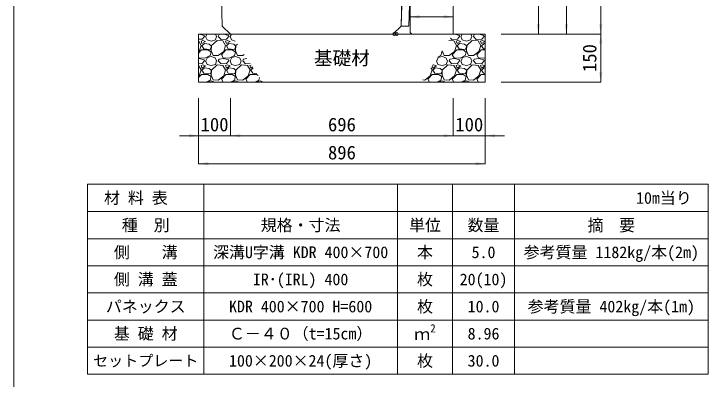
# Model space of a CAD drawing. Units: millimetres at full size. Extents: x 172874 to 217143, y 854931 to 903297.
# Drawn here: x 205143 to 207312, y 866646 to 867786 of the extents above; entities that cross this region are included whole.
import ezdxf
from ezdxf.enums import TextEntityAlignment as Align

# ---------------------------------------------------------------- set-up
doc = ezdxf.new("R2010")
doc.units = ezdxf.units.MM
doc.header["$LTSCALE"] = 20
doc.header["$PDMODE"] = 32
doc.header["$PDSIZE"] = 10
for name, color, linetype, lineweight in [('Defpoints_3', 8, 'Continuous', 0), ('セットプレート', 3, 'Continuous', 13), ('パネックスKDR', 2, 'Continuous', 13), ('図枠', 5, 'Continuous', 13), ('基礎材', 7, 'Continuous', 15), ('寸法・材料表', 7, 'Continuous', 13), ('寸法線', 7, 'Continuous', 13), ('本体', 2, 'Continuous', 13), ('補助線', 8, 'Continuous', 13), ('ﾊｯﾁﾝｸﾞ', 7, 'Continuous', 5)]:
    doc.layers.add(name, color=color, linetype=linetype, lineweight=lineweight)
doc.styles.add('ＭＳ ゴシック', font='')
doc.styles.add('ＭＳ Ｐゴシック', font='')
doc.styles.get('ＭＳ ゴシック').set_extended_font_data('MS Gothic')
doc.styles.get('ＭＳ Ｐゴシック').set_extended_font_data('MS PGothic')

# ---------------------------------------------------------------- blocks, each defined once
blk = doc.blocks.new('filled_arrow')
at = {"color": 0, "linetype": 'Continuous', "lineweight": -2}
blk.add_solid([(7.5, 1.25), (0, 0), (7.5, -1.25)], dxfattribs=at)

msp = doc.modelspace()

# ---------------------------------------------------------------- linework, layer by layer
at = {"layer": 'Defpoints_3'}
for p, q in [((205373.45, 867254.4), (207312.35, 867254.4)), ((205373.45, 867254.4), (205373.45, 867169.22)), ((205736.45, 867254.4), (205736.45, 867169.22)), ((206341.45, 867254.4), (206341.45, 867169.22)), ((206513.75, 867254.4), (206513.75, 867169.22)), ((206707.35, 867254.4), (206707.35, 867169.22)), ((207312.35, 867254.4), (207312.35, 867169.22))]:
    msp.add_line(p, q, dxfattribs=at)
at = {"layer": 'セットプレート'}
msp.add_lwpolyline([(206352.87, 867748.51), (206376.86, 867747.75), (206380.02, 867847.7), (206356.03, 867848.46)], close=True, dxfattribs=at)
at = {"layer": 'パネックスKDR'}
for p, q in [((206516.06, 869263.52), (206516.06, 867723.52)), ((206381.06, 868318.52), (206381.06, 867728.52)), ((206381.06, 867728.52), (206386.06, 867723.52)), ((206386.06, 867723.52), (206516.06, 867723.52))]:
    msp.add_line(p, q, dxfattribs=at)
at = {"layer": '図枠'}
msp.add_line((205142.9, 874031.02), (205142.9, 855531.02), dxfattribs=at)
at = {"layer": '基礎材'}
for p, q in [((205720.04, 867723.52), (206616.06, 867723.52)), ((205720.04, 867723.52), (205720.04, 867573.52)), ((206616.06, 867723.52), (206616.06, 867573.52)), ((205720.04, 867573.52), (206616.06, 867573.52))]:
    msp.add_line(p, q, dxfattribs=at)
at = {"layer": '寸法・材料表'}
for p, q in [((205373.45, 867169.22), (207312.35, 867169.22)), ((205373.45, 867169.22), (205373.45, 866661.02)), ((205736.45, 867169.22), (205736.45, 866661.02)), ((206341.45, 867169.22), (206341.45, 866661.02)), ((206513.75, 867169.22), (206513.75, 866661.02)), ((206707.35, 867169.22), (206707.35, 866661.02)), ((207312.35, 867169.22), (207312.35, 866661.02)), ((205373.45, 867084.52), (207312.35, 867084.52)), ((205373.45, 866999.82), (207312.35, 866999.82)), ((205373.45, 866915.12), (207312.35, 866915.12)), ((205373.45, 866830.42), (207312.35, 866830.42)), ((205373.45, 866745.72), (207312.35, 866745.72)), ((205373.45, 866661.02), (207312.35, 866661.02))]:
    msp.add_line(p, q, dxfattribs=at)
at = {"layer": '寸法線'}
for p, q in [((206976.9, 867723.52), (206976.9, 869263.52)), ((206869.4, 868663.52), (206869.4, 867723.52)), ((206781.9, 868318.52), (206781.9, 867723.52)), ((206381.06, 867777.52), (206516.06, 867777.52)), ((206381.06, 867748.52), (206381.06, 867777.52)), ((206516.06, 867748.52), (206516.06, 867777.52)), ((206666.06, 867723.52), (206976.9, 867723.52)), ((206666.06, 867723.52), (206869.4, 867723.52)), ((206666.06, 867723.52), (206781.9, 867723.52)), ((206666.06, 867723.52), (206976.9, 867723.52)), ((206976.9, 867723.52), (206976.9, 867573.52)), ((206666.06, 867573.52), (206976.9, 867573.52)), ((205720.04, 867523.52), (205720.04, 867406.08)), ((205720.04, 867523.52), (205720.04, 867318.58)), ((205820.04, 867523.52), (205820.04, 867406.08)), ((205820.04, 867523.52), (205820.04, 867406.08)), ((206516.06, 867523.52), (206516.06, 867406.08)), ((206516.06, 867523.52), (206516.06, 867406.08)), ((206616.06, 867523.52), (206616.06, 867406.08)), ((206616.06, 867523.52), (206616.06, 867318.58)), ((205660.04, 867406.08), (205880.04, 867406.08)), ((205820.04, 867406.08), (206516.06, 867406.08)), ((206456.06, 867406.08), (206676.06, 867406.08)), ((206616.06, 867318.58), (205720.04, 867318.58))]:
    msp.add_line(p, q, dxfattribs=at)
at = {"layer": '本体'}
for p, q in [((205776.06, 868323.52), (205794.25, 867748.51)), ((206371.06, 868323.52), (206352.87, 867748.51)), ((205794.25, 867748.51), (205820.04, 867723.52)), ((206327.08, 867723.52), (206352.87, 867748.51)), ((205820.04, 867723.52), (206327.08, 867723.52))]:
    msp.add_line(p, q, dxfattribs=at)
at = {"layer": '補助線'}
for p in [(206332.06, 867723.52), (206339.06, 867723.52), (206339.06, 867723.52)]:
    msp.add_point(p, dxfattribs=at)
at = {"layer": 'ﾊｯﾁﾝｸﾞ'}
for p, q in [((205722.34, 867723.29), (205720.04, 867723.05)), ((205737.58, 867719.48), (205722.34, 867723.29)), ((205738.35, 867715.67), (205731.49, 867708.05)), ((205738.35, 867715.67), (205737.58, 867719.48)), ((205742.16, 867715.67), (205746.73, 867705)), ((205742.92, 867715.67), (205746.28, 867723.52)), ((205772.64, 867705), (205776.45, 867715.67)), ((205772.82, 867723.52), (205776.45, 867715.67)), ((205781.78, 867715.67), (205784.07, 867721.77)), ((205790.16, 867706.53), (205781.78, 867715.67)), ((205798.54, 867723.29), (205784.07, 867721.77)), ((205813.78, 867719.48), (205798.54, 867723.29)), ((205814.55, 867715.67), (205807.69, 867708.05)), ((205814.55, 867715.67), (205813.78, 867719.48)), ((205818.36, 867715.67), (205822.93, 867705)), ((205819.12, 867715.67), (205821.53, 867721.29)), ((206519.85, 867723.29), (206515.61, 867722.85)), ((206535.09, 867719.48), (206519.85, 867723.29)), ((206535.85, 867715.67), (206528.99, 867708.05)), ((206535.85, 867715.67), (206535.09, 867719.48)), ((206539.66, 867715.67), (206544.23, 867705)), ((206540.42, 867715.67), (206543.78, 867723.52)), ((206570.14, 867705), (206573.95, 867715.67)), ((206570.33, 867723.52), (206573.95, 867715.67)), ((206579.28, 867715.67), (206581.57, 867721.77)), ((206587.67, 867706.53), (206579.28, 867715.67)), ((206596.05, 867723.29), (206581.57, 867721.77)), ((206611.29, 867719.48), (206596.05, 867723.29)), ((206612.05, 867715.67), (206605.19, 867708.05)), ((206612.05, 867715.67), (206611.29, 867719.48)), ((206615.86, 867715.67), (206616.06, 867715.2)), ((205731.49, 867708.05), (205720.04, 867707.06)), ((205720.06, 867701.96), (205720.04, 867701.96)), ((205728.44, 867688.24), (205720.06, 867701.96)), ((205733.01, 867703.48), (205727.68, 867701.19)), ((205727.68, 867701.19), (205730.73, 867693.57)), ((205730.73, 867693.57), (205742.16, 867700.43)), ((205738.35, 867694.34), (205730.73, 867686.72)), ((205742.16, 867700.43), (205733.01, 867703.48)), ((205753.59, 867692.05), (205738.35, 867694.34)), ((205746.73, 867705), (205759.68, 867701.19)), ((205759.68, 867701.19), (205772.64, 867705)), ((205777.97, 867703.48), (205760.44, 867687.48)), ((205796.26, 867701.96), (205777.97, 867703.48)), ((205807.69, 867708.05), (205790.16, 867706.53)), ((205804.64, 867688.24), (205796.26, 867701.96)), ((205809.21, 867703.48), (205803.88, 867701.19)), ((205803.88, 867701.19), (205806.93, 867693.57)), ((205806.93, 867693.57), (205818.36, 867700.43)), ((205814.55, 867694.34), (205806.93, 867686.72)), ((205818.36, 867700.43), (205809.21, 867703.48)), ((205829.79, 867692.05), (205814.55, 867694.34)), ((205822.93, 867705), (205834.69, 867701.54)), ((206517.56, 867701.96), (206502.52, 867703.21)), ((206511.47, 867706.53), (206507.57, 867710.78)), ((206528.99, 867708.05), (206511.47, 867706.53)), ((206525.94, 867688.24), (206517.56, 867701.96)), ((206530.52, 867703.48), (206525.18, 867701.19)), ((206525.18, 867701.19), (206528.23, 867693.57)), ((206528.23, 867693.57), (206539.66, 867700.43)), ((206535.85, 867694.34), (206528.23, 867686.72)), ((206539.66, 867700.43), (206530.52, 867703.48)), ((206551.09, 867692.05), (206535.85, 867694.34)), ((206544.23, 867705), (206557.19, 867701.19)), ((206557.19, 867701.19), (206570.14, 867705)), ((206575.47, 867703.48), (206557.95, 867687.48)), ((206593.76, 867701.96), (206575.47, 867703.48)), ((206605.19, 867708.05), (206587.67, 867706.53)), ((206602.14, 867688.24), (206593.76, 867701.96)), ((206606.72, 867703.48), (206601.38, 867701.19)), ((206601.38, 867701.19), (206604.43, 867693.57)), ((206604.43, 867693.57), (206615.86, 867700.43)), ((206612.05, 867694.34), (206604.43, 867686.72)), ((206615.86, 867700.43), (206606.72, 867703.48)), ((206616.07, 867693.73), (206612.05, 867694.34)), ((205720.04, 867663.58), (205729.2, 867673.76)), ((205722.34, 867669.19), (205728.44, 867688.24)), ((205729.2, 867673.76), (205749.01, 867673.76)), ((205730.73, 867686.72), (205736.82, 867677.57)), ((205736.82, 867677.57), (205755.87, 867675.29)), ((205749.01, 867673.76), (205758.92, 867666.9)), ((205759.68, 867686.72), (205753.59, 867692.05)), ((205755.87, 867675.29), (205759.68, 867682.14)), ((205760.44, 867687.48), (205759.68, 867671.48)), ((205759.68, 867682.14), (205759.68, 867686.72)), ((205791.69, 867658.52), (205805.4, 867673.76)), ((205798.54, 867669.19), (205804.64, 867688.24)), ((205805.4, 867673.76), (205825.21, 867673.76)), ((205806.93, 867686.72), (205813.02, 867677.57)), ((205813.02, 867677.57), (205832.07, 867675.29)), ((205825.21, 867673.76), (205835.12, 867666.9)), ((205835.88, 867686.72), (205829.79, 867692.05)), ((205832.07, 867675.29), (205835.88, 867682.14)), ((205836.64, 867687.48), (205835.88, 867671.48)), ((205835.88, 867682.14), (205835.88, 867686.72)), ((205841.26, 867691.69), (205836.64, 867687.48)), ((206512.99, 867658.52), (206526.71, 867673.76)), ((206519.85, 867669.19), (206525.94, 867688.24)), ((206526.71, 867673.76), (206546.52, 867673.76)), ((206528.23, 867686.72), (206534.33, 867677.57)), ((206534.33, 867677.57), (206553.38, 867675.29)), ((206546.52, 867673.76), (206556.42, 867666.9)), ((206557.19, 867686.72), (206551.09, 867692.05)), ((206553.38, 867675.29), (206557.19, 867682.14)), ((206557.95, 867687.48), (206557.19, 867671.48)), ((206557.19, 867682.14), (206557.19, 867686.72)), ((206589.19, 867658.52), (206602.91, 867673.76)), ((206596.05, 867669.19), (206602.14, 867688.24)), ((206602.91, 867673.76), (206616.08, 867673.76)), ((206604.43, 867686.72), (206610.53, 867677.57)), ((206610.53, 867677.57), (206616.08, 867676.91)), ((205720.04, 867667.41), (205722.34, 867669.19)), ((205720.82, 867649.38), (205720.04, 867650.71)), ((205755.87, 867656.24), (205739.87, 867647.85)), ((205742.92, 867639.47), (205747.49, 867650.14)), ((205747.49, 867650.14), (205759.68, 867653.95)), ((205758.92, 867666.9), (205755.87, 867656.24)), ((205759.68, 867671.48), (205765.78, 867657)), ((205759.68, 867653.95), (205771.87, 867649.38)), ((205765.78, 867657), (205781.78, 867656.24)), ((205781.78, 867656.24), (205798.54, 867669.19)), ((205797.02, 867649.38), (205791.69, 867658.52)), ((205832.07, 867656.24), (205816.07, 867647.85)), ((205819.12, 867639.47), (205823.69, 867650.14)), ((205823.69, 867650.14), (205835.88, 867653.95)), ((205835.12, 867666.9), (205832.07, 867656.24)), ((205835.88, 867671.48), (205841.98, 867657)), ((205835.88, 867653.95), (205848.07, 867649.38)), ((205841.98, 867657), (205857.98, 867656.24)), ((205857.98, 867656.24), (205862.54, 867659.76)), ((206464.22, 867639.47), (206468.79, 867650.14)), ((206477.18, 867656.24), (206468, 867651.43)), ((206468.79, 867650.14), (206480.99, 867653.95)), ((206480.22, 867666.9), (206477.18, 867656.24)), ((206478.92, 867667.81), (206480.22, 867666.9)), ((206480.99, 867653.95), (206493.18, 867649.38)), ((206481.13, 867671.13), (206487.08, 867657)), ((206487.08, 867657), (206503.08, 867656.24)), ((206503.08, 867656.24), (206519.85, 867669.19)), ((206518.32, 867649.38), (206512.99, 867658.52)), ((206553.38, 867656.24), (206537.37, 867647.85)), ((206540.42, 867639.47), (206544.99, 867650.14)), ((206544.99, 867650.14), (206557.19, 867653.95)), ((206556.42, 867666.9), (206553.38, 867656.24)), ((206557.19, 867671.48), (206563.28, 867657)), ((206557.19, 867653.95), (206569.38, 867649.38)), ((206563.28, 867657), (206579.28, 867656.24)), ((206579.28, 867656.24), (206596.05, 867669.19)), ((206594.52, 867649.38), (206589.19, 867658.52)), ((205722.34, 867647.09), (205720.04, 867646.85)), ((205731.49, 867631.85), (205720.04, 867630.86)), ((205739.87, 867647.85), (205720.82, 867649.38)), ((205737.58, 867643.28), (205722.34, 867647.09)), ((205738.35, 867639.47), (205731.49, 867631.85)), ((205738.35, 867639.47), (205737.58, 867643.28)), ((205742.16, 867639.47), (205746.73, 867628.8)), ((205746.73, 867628.8), (205759.68, 867624.99)), ((205759.68, 867624.99), (205772.64, 867628.8)), ((205771.87, 867649.38), (205776.45, 867639.47)), ((205772.64, 867628.8), (205776.45, 867639.47)), ((205781.78, 867639.47), (205784.07, 867645.57)), ((205790.16, 867630.33), (205781.78, 867639.47)), ((205798.54, 867647.09), (205784.07, 867645.57)), ((205807.69, 867631.85), (205790.16, 867630.33)), ((205816.07, 867647.85), (205797.02, 867649.38)), ((205813.78, 867643.28), (205798.54, 867647.09)), ((205814.55, 867639.47), (205807.69, 867631.85)), ((205814.55, 867639.47), (205813.78, 867643.28)), ((205818.36, 867639.47), (205822.93, 867628.8)), ((205822.93, 867628.8), (205835.88, 867624.99)), ((205835.88, 867624.99), (205848.84, 867628.8)), ((205848.07, 867649.38), (205852.65, 867639.47)), ((205848.84, 867628.8), (205852.65, 867639.47)), ((205857.98, 867639.47), (205860.27, 867645.57)), ((205866.36, 867630.33), (205857.98, 867639.47)), ((205871.24, 867646.72), (205860.27, 867645.57)), ((205881.3, 867631.63), (205866.36, 867630.33)), ((206463.46, 867639.47), (206468.03, 867628.8)), ((206468.03, 867628.8), (206480.99, 867624.99)), ((206480.99, 867624.99), (206493.94, 867628.8)), ((206493.18, 867649.38), (206497.75, 867639.47)), ((206493.94, 867628.8), (206497.75, 867639.47)), ((206503.08, 867639.47), (206505.37, 867645.57)), ((206511.47, 867630.33), (206503.08, 867639.47)), ((206519.85, 867647.09), (206505.37, 867645.57)), ((206528.99, 867631.85), (206511.47, 867630.33)), ((206537.37, 867647.85), (206518.32, 867649.38)), ((206535.09, 867643.28), (206519.85, 867647.09)), ((206535.85, 867639.47), (206528.99, 867631.85)), ((206535.85, 867639.47), (206535.09, 867643.28)), ((206539.66, 867639.47), (206544.23, 867628.8)), ((206544.23, 867628.8), (206557.19, 867624.99)), ((206557.19, 867624.99), (206570.14, 867628.8)), ((206569.38, 867649.38), (206573.95, 867639.47)), ((206570.14, 867628.8), (206573.95, 867639.47)), ((206579.28, 867639.47), (206581.57, 867645.57)), ((206587.67, 867630.33), (206579.28, 867639.47)), ((206596.05, 867647.09), (206581.57, 867645.57)), ((206605.19, 867631.85), (206587.67, 867630.33)), ((206613.57, 867647.85), (206594.52, 867649.38)), ((206611.29, 867643.28), (206596.05, 867647.09)), ((206612.05, 867639.47), (206605.19, 867631.85)), ((206612.05, 867639.47), (206611.29, 867643.28)), ((206616.08, 867649.17), (206613.57, 867647.85)), ((206615.86, 867639.47), (206616.09, 867638.94)), ((205720.06, 867625.76), (205720.04, 867625.76)), ((205728.44, 867612.04), (205720.06, 867625.76)), ((205722.34, 867592.99), (205728.44, 867612.04)), ((205733.01, 867627.28), (205727.68, 867624.99)), ((205727.68, 867624.99), (205730.73, 867617.37)), ((205730.73, 867617.37), (205742.16, 867624.23)), ((205738.35, 867618.14), (205730.73, 867610.52)), ((205730.73, 867610.52), (205736.82, 867601.37)), ((205742.16, 867624.23), (205733.01, 867627.28)), ((205753.59, 867615.85), (205738.35, 867618.14)), ((205759.68, 867610.52), (205753.59, 867615.85)), ((205760.44, 867611.28), (205759.68, 867595.28)), ((205759.68, 867605.94), (205759.68, 867610.52)), ((205777.97, 867627.28), (205760.44, 867611.28)), ((205796.26, 867625.76), (205777.97, 867627.28)), ((205804.64, 867612.04), (205796.26, 867625.76)), ((205798.54, 867592.99), (205804.64, 867612.04)), ((205809.21, 867627.28), (205803.88, 867624.99)), ((205803.88, 867624.99), (205806.93, 867617.37)), ((205806.93, 867617.37), (205818.36, 867624.23)), ((205814.55, 867618.14), (205806.93, 867610.52)), ((205806.93, 867610.52), (205813.02, 867601.37)), ((205818.36, 867624.23), (205809.21, 867627.28)), ((205829.79, 867615.85), (205814.55, 867618.14)), ((205835.88, 867610.52), (205829.79, 867615.85)), ((205836.64, 867611.28), (205835.88, 867595.28)), ((205835.88, 867605.94), (205835.88, 867610.52)), ((205854.17, 867627.28), (205836.64, 867611.28)), ((205872.46, 867625.76), (205854.17, 867627.28)), ((205880.84, 867612.04), (205872.46, 867625.76)), ((205874.74, 867592.99), (205880.84, 867612.04)), ((205884.47, 867626.88), (205880.08, 867624.99)), ((205880.08, 867624.99), (205883.13, 867617.37)), ((205883.13, 867617.37), (205888.61, 867620.67)), ((205890.48, 867617.87), (205883.13, 867610.52)), ((205883.13, 867610.52), (205889.22, 867601.37)), ((206443.65, 867592.99), (206449.74, 867612.04)), ((206449.74, 867612.04), (206445.92, 867618.3)), ((206449.5, 867623.69), (206452.03, 867617.37)), ((206454.32, 867627.28), (206450.93, 867625.83)), ((206452.03, 867617.37), (206463.46, 867624.23)), ((206459.65, 867618.14), (206452.03, 867610.52)), ((206452.03, 867610.52), (206458.13, 867601.37)), ((206463.46, 867624.23), (206454.32, 867627.28)), ((206474.89, 867615.85), (206459.65, 867618.14)), ((206480.99, 867610.52), (206474.89, 867615.85)), ((206481.75, 867611.28), (206480.99, 867595.28)), ((206480.99, 867605.94), (206480.99, 867610.52)), ((206499.27, 867627.28), (206481.75, 867611.28)), ((206517.56, 867625.76), (206499.27, 867627.28)), ((206525.94, 867612.04), (206517.56, 867625.76)), ((206519.85, 867592.99), (206525.94, 867612.04)), ((206530.52, 867627.28), (206525.18, 867624.99)), ((206525.18, 867624.99), (206528.23, 867617.37)), ((206528.23, 867617.37), (206539.66, 867624.23)), ((206535.85, 867618.14), (206528.23, 867610.52)), ((206528.23, 867610.52), (206534.33, 867601.37)), ((206539.66, 867624.23), (206530.52, 867627.28)), ((206551.09, 867615.85), (206535.85, 867618.14)), ((206557.19, 867610.52), (206551.09, 867615.85)), ((206557.95, 867611.28), (206557.19, 867595.28)), ((206557.19, 867605.94), (206557.19, 867610.52)), ((206575.47, 867627.28), (206557.95, 867611.28)), ((206593.76, 867625.76), (206575.47, 867627.28)), ((206602.14, 867612.04), (206593.76, 867625.76)), ((206596.05, 867592.99), (206602.14, 867612.04)), ((206606.72, 867627.28), (206601.38, 867624.99)), ((206601.38, 867624.99), (206604.43, 867617.37)), ((206604.43, 867617.37), (206615.86, 867624.23)), ((206612.05, 867618.14), (206604.43, 867610.52)), ((206604.43, 867610.52), (206610.53, 867601.37)), ((206615.86, 867624.23), (206606.72, 867627.28)), ((206616.09, 867617.53), (206612.05, 867618.14)), ((205720.04, 867587.38), (205729.2, 867597.56)), ((205720.04, 867591.21), (205722.34, 867592.99)), ((205729.2, 867597.56), (205749.01, 867597.56)), ((205736.82, 867601.37), (205755.87, 867599.09)), ((205749.01, 867597.56), (205758.92, 867590.7)), ((205755.87, 867599.09), (205759.68, 867605.94)), ((205758.92, 867590.7), (205755.87, 867580.04)), ((205759.68, 867595.28), (205765.78, 867580.8)), ((205781.78, 867580.04), (205798.54, 867592.99)), ((205791.69, 867582.32), (205805.4, 867597.56)), ((205805.4, 867597.56), (205825.21, 867597.56)), ((205813.02, 867601.37), (205832.07, 867599.09)), ((205825.21, 867597.56), (205835.12, 867590.7)), ((205832.07, 867599.09), (205835.88, 867605.94)), ((205835.12, 867590.7), (205832.07, 867580.04)), ((205835.88, 867595.28), (205841.98, 867580.8)), ((205857.98, 867580.04), (205874.74, 867592.99)), ((205867.89, 867582.32), (205881.6, 867597.56)), ((205881.6, 867597.56), (205901.41, 867597.56)), ((205889.22, 867601.37), (205902.54, 867599.77)), ((205901.41, 867597.56), (205906.24, 867594.22)), ((205910.5, 867587.83), (205908.27, 867580.04)), ((206426.88, 867580.04), (206443.65, 867592.99)), ((206436.79, 867582.32), (206450.51, 867597.56)), ((206450.51, 867597.56), (206470.32, 867597.56)), ((206458.13, 867601.37), (206477.18, 867599.09)), ((206470.32, 867597.56), (206480.22, 867590.7)), ((206477.18, 867599.09), (206480.99, 867605.94)), ((206480.22, 867590.7), (206477.18, 867580.04)), ((206480.99, 867595.28), (206487.08, 867580.8)), ((206503.08, 867580.04), (206519.85, 867592.99)), ((206512.99, 867582.32), (206526.71, 867597.56)), ((206526.71, 867597.56), (206546.52, 867597.56)), ((206534.33, 867601.37), (206553.38, 867599.09)), ((206546.52, 867597.56), (206556.42, 867590.7)), ((206553.38, 867599.09), (206557.19, 867605.94)), ((206556.42, 867590.7), (206553.38, 867580.04)), ((206557.19, 867595.28), (206563.28, 867580.8)), ((206579.28, 867580.04), (206596.05, 867592.99)), ((206589.19, 867582.32), (206602.91, 867597.56)), ((206602.91, 867597.56), (206616.1, 867597.56)), ((206610.53, 867601.37), (206616.1, 867600.7)), ((205720.62, 867573.52), (205720.04, 867574.51)), ((205755.87, 867580.04), (205743.43, 867573.52)), ((205747.31, 867573.52), (205747.49, 867573.94)), ((205747.49, 867573.94), (205759.68, 867577.75)), ((205759.68, 867577.75), (205770.96, 867573.52)), ((205765.78, 867580.8), (205781.78, 867580.04)), ((205796.82, 867573.52), (205791.69, 867582.32)), ((205832.07, 867580.04), (205819.63, 867573.52)), ((205823.51, 867573.52), (205823.69, 867573.94)), ((205823.69, 867573.94), (205835.88, 867577.75)), ((205835.88, 867577.75), (205847.16, 867573.52)), ((205841.98, 867580.8), (205857.98, 867580.04)), ((205873.02, 867573.52), (205867.89, 867582.32)), ((205908.27, 867580.04), (205895.83, 867573.52)), ((205899.71, 867573.52), (205899.89, 867573.94)), ((205899.89, 867573.94), (205912.08, 867577.75)), ((205912.08, 867577.75), (205918.93, 867575.18)), ((206416.06, 867573.52), (206416.06, 867573.52)), ((206420.6, 867580.34), (206426.88, 867580.04)), ((206441.92, 867573.52), (206436.79, 867582.32)), ((206477.18, 867580.04), (206464.74, 867573.52)), ((206468.61, 867573.52), (206468.79, 867573.94)), ((206468.79, 867573.94), (206480.99, 867577.75)), ((206480.99, 867577.75), (206492.26, 867573.52)), ((206487.08, 867580.8), (206503.08, 867580.04)), ((206518.12, 867573.52), (206512.99, 867582.32)), ((206553.38, 867580.04), (206540.94, 867573.52)), ((206544.81, 867573.52), (206544.99, 867573.94)), ((206544.99, 867573.94), (206557.19, 867577.75)), ((206557.19, 867577.75), (206568.46, 867573.52)), ((206563.28, 867580.8), (206579.28, 867580.04)), ((206594.32, 867573.52), (206589.19, 867582.32))]:
    msp.add_line(p, q, dxfattribs=at)

# ---------------------------------------------------------------- block references
at = {"layer": '寸法線', "xscale": 4, "yscale": 4}
for p in [(206381.06, 867777.52), (205820.04, 867406.08), (205820.04, 867406.08), (206616.06, 867406.08), (205720.04, 867318.58)]:
    msp.add_blockref('filled_arrow', p, dxfattribs=at)
for p, rotation in [((206516.06, 867777.52), 180), ((206781.9, 867723.52), 90), ((206869.4, 867723.52), 90), ((206976.9, 867723.52), 90), ((206976.9, 867723.52), 270), ((206976.9, 867573.52), 90), ((205720.04, 867406.08), 180), ((206516.06, 867406.08), 180), ((206516.06, 867406.08), 180), ((206616.06, 867318.58), 180)]:
    msp.add_blockref('filled_arrow', p, dxfattribs=dict(at, rotation=rotation))

# ---------------------------------------------------------------- texts
at = {"layer": '寸法・材料表', "style": 'ＭＳ ゴシック'}
msp.add_text('\u3000材 料 表', height=36.55, dxfattribs=at).set_placement((205374.61, 867211.81), align=Align.MIDDLE_LEFT)
msp.add_text('10m当り\u3000', height=36.55, dxfattribs=at).set_placement((207311.19, 867211.81), align=Align.MIDDLE_RIGHT)
at = {"layer": '寸法・材料表', "style": 'ＭＳ Ｐゴシック', "width": 0.95}
msp.add_text('摘\u3000要', height=38.1, dxfattribs=at).set_placement((207009.85, 867126.87), align=Align.MIDDLE_CENTER)
at = {"layer": '寸法・材料表', "style": 'ＭＳ ゴシック'}
for s, height, p in [('種\u3000別', 36.55, (205554.95, 867126.87)), ('規格・寸法', 36.55, (206038.95, 867126.87)), ('単位', 36.55, (206427.6, 867126.87)), ('数量', 36.55, (206610.55, 867126.87)), ('側\u3000\u3000溝', 36.55, (205554.95, 867042.17)), ('深溝U字溝 KDR 400×700', 36.55, (206038.95, 867042.17)), ('本', 36.55, (206427.6, 867042.17)), ('参考質量 1182kg/本(2m)', 36.55, (207009.85, 867042.17)), ('5.0', 36.55, (206610.55, 867042.17)), ('側 溝 蓋', 36.55, (205554.95, 866957.47)), ('IR･(IRL) 400', 36.55, (206038.95, 866957.47)), ('枚', 36.55, (206427.6, 866957.47)), ('20(10)', 36.55, (206610.55, 866957.47)), ('パネックス', 36.55, (205554.95, 866872.77)), ('KDR 400×700 H=600', 36.55, (206038.95, 866872.77)), ('枚', 36.55, (206427.6, 866872.77)), ('10.0', 36.55, (206610.55, 866872.77)), ('参考質量 402kg/本(1m)', 36.55, (207009.85, 866872.77)), ('基 礎 材', 36.55, (205554.95, 866788.07)), ('Ｃ－４０（t=15cm）', 36.55, (206038.95, 866788.07)), ('8.96', 36.55, (206610.55, 866788.07)), ('セットプレート', 34.46, (205554.95, 866703.37)), ('100×200×24(厚さ)', 36.55, (206038.95, 866703.37)), ('枚', 36.55, (206427.6, 866703.37)), ('30.0', 36.55, (206610.55, 866703.37))]:
    msp.add_text(s, height=height, dxfattribs=at).set_placement(p, align=Align.MIDDLE_CENTER)
for s, height, p in [('2', 25.59, (206443.8, 866784.1)), ('ｍ', 36.55, (206393.95, 866757.15))]:
    msp.add_text(s, height=height, dxfattribs=at).set_placement(p, align=Align.BOTTOM_LEFT)
at = {"layer": '寸法線', "style": 'ＭＳ ゴシック'}
for s, p in [('基礎材', (206168.05, 867648.52)), ('100', (205770.04, 867441.08)), ('696', (206168.05, 867441.08)), ('100', (206566.06, 867441.08)), ('896', (206168.05, 867353.58))]:
    msp.add_text(s, height=42.72, dxfattribs=at).set_placement(p, align=Align.MIDDLE_CENTER)
msp.add_text('150', height=42.72, rotation=90, dxfattribs=at).set_placement((206941.9, 867648.52), align=Align.MIDDLE_CENTER)

doc.saveas('drawing.dxf')
